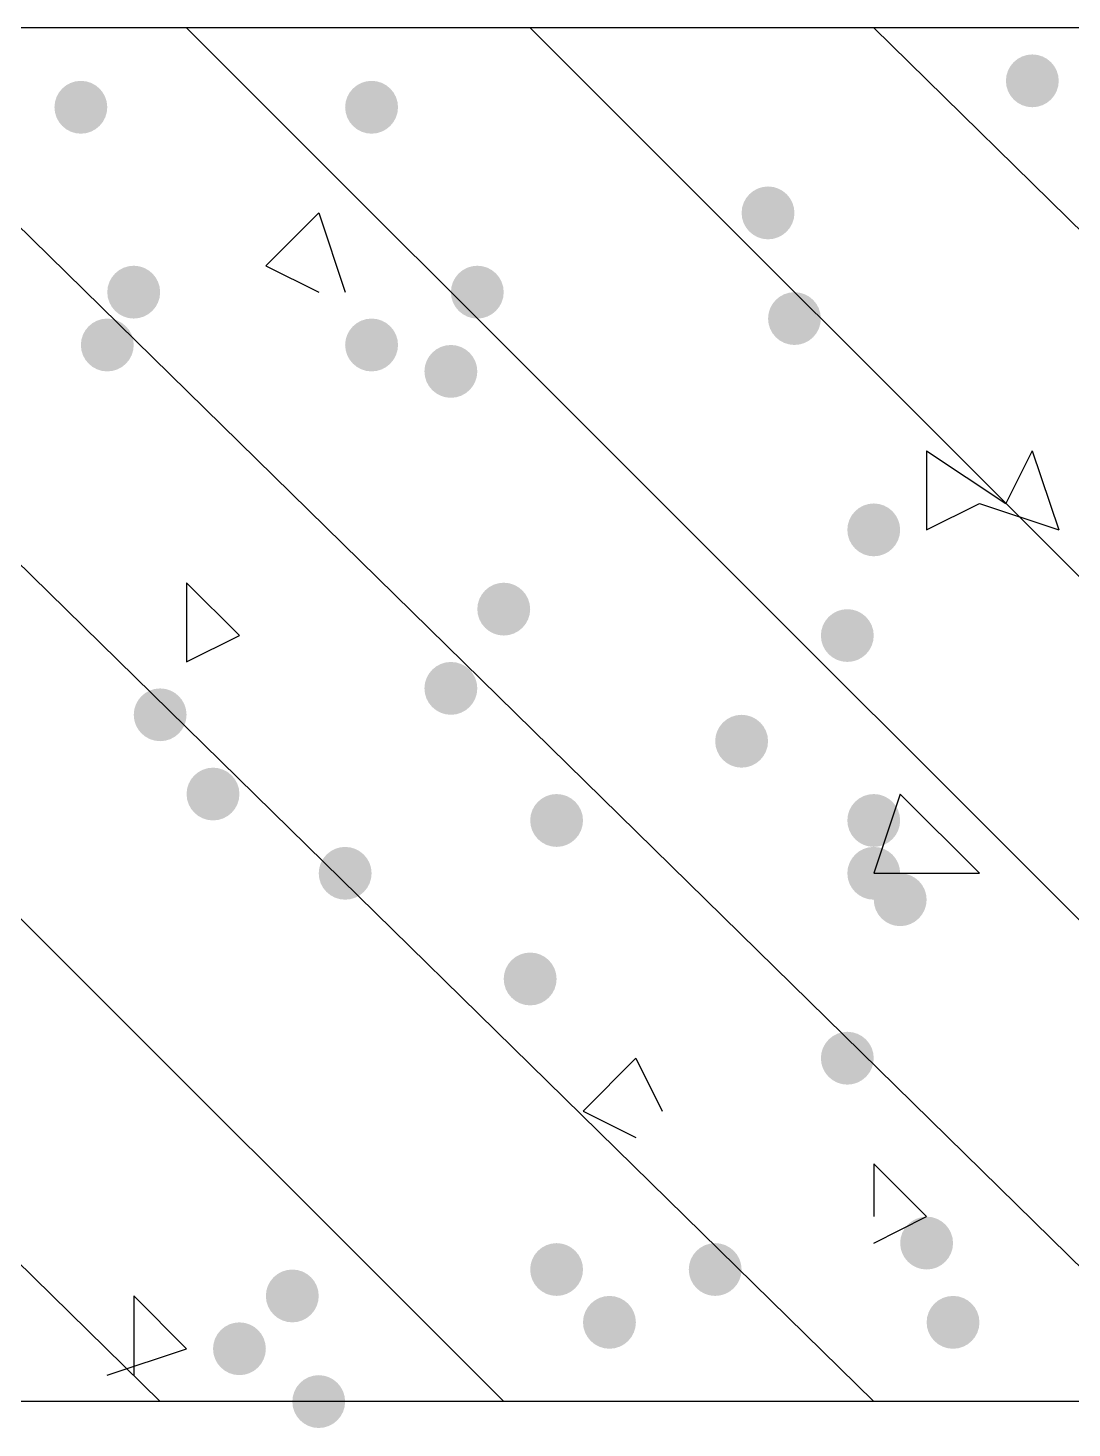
# Model space of a CAD drawing. Header units: inches. Extents: x 11 to 286, y 6 to 196.
# Drawn here: x 100.64 to 102.313, y 91.708 to 93.952 of the extents above; entities that cross this region are included whole.
import ezdxf

# ---------------------------------------------------------------- set-up
doc = ezdxf.new("R2010")
doc.units = ezdxf.units.IN
doc.header["$MEASUREMENT"] = 0
doc.layers.add('PDF_几何图形', color=7, linetype='Continuous')
doc.layers.add('PDF_实体填充', color=7, linetype='Continuous', true_color=0xffffff)

msp = doc.modelspace()

# ---------------------------------------------------------------- hatches: boundary and pattern name
at = {"layer": 'PDF_实体填充', "transparency": 33554559}
h = msp.add_hatch(color=7, dxfattribs=at)
edge = h.paths.add_edge_path(flags=0)
edge.add_spline(control_points=[(102.2914, 93.8671), (102.2914, 93.8438), (102.2724, 93.8248), (102.2491, 93.8248)], knot_values=[0, 0, 0, 0, 1, 1, 1, 1], degree=3, periodic=0)
edge.add_spline(control_points=[(102.2491, 93.8248), (102.2258, 93.8248), (102.2068, 93.8438), (102.2068, 93.8671)], knot_values=[0, 0, 0, 0, 1, 1, 1, 1], degree=3, periodic=0)
edge.add_line((102.2068, 93.8671), (102.2068, 93.8671))
edge.add_spline(control_points=[(102.2068, 93.8671), (102.2068, 93.8904), (102.2258, 93.9094), (102.2491, 93.9094)], knot_values=[0, 0, 0, 0, 1, 1, 1, 1], degree=3, periodic=0)
edge.add_spline(control_points=[(102.2491, 93.9094), (102.2724, 93.9094), (102.2914, 93.8904), (102.2914, 93.8671)], knot_values=[0, 0, 0, 0, 1, 1, 1, 1], degree=3, periodic=0)
edge.add_line((102.2914, 93.8671), (102.2914, 93.8671))
edge.add_line((102.2914, 93.8671), (102.2914, 93.8671))
h = msp.add_hatch(color=7, dxfattribs=at)
edge = h.paths.add_edge_path(flags=0)
edge.add_spline(control_points=[(100.7674, 93.8248), (100.7674, 93.8015), (100.7484, 93.7824), (100.7251, 93.7824)], knot_values=[0, 0, 0, 0, 1, 1, 1, 1], degree=3, periodic=0)
edge.add_spline(control_points=[(100.7251, 93.7824), (100.7018, 93.7824), (100.6828, 93.8015), (100.6828, 93.8248)], knot_values=[0, 0, 0, 0, 1, 1, 1, 1], degree=3, periodic=0)
edge.add_line((100.6828, 93.8248), (100.6828, 93.8248))
edge.add_spline(control_points=[(100.6828, 93.8248), (100.6828, 93.8481), (100.7018, 93.8671), (100.7251, 93.8671)], knot_values=[0, 0, 0, 0, 1, 1, 1, 1], degree=3, periodic=0)
edge.add_spline(control_points=[(100.7251, 93.8671), (100.7484, 93.8671), (100.7674, 93.8481), (100.7674, 93.8248)], knot_values=[0, 0, 0, 0, 1, 1, 1, 1], degree=3, periodic=0)
edge.add_line((100.7674, 93.8248), (100.7674, 93.8248))
edge.add_line((100.7674, 93.8248), (100.7674, 93.8248))
h = msp.add_hatch(color=7, dxfattribs=at)
edge = h.paths.add_edge_path(flags=0)
edge.add_spline(control_points=[(101.2331, 93.8248), (101.2331, 93.8015), (101.2141, 93.7824), (101.1908, 93.7824)], knot_values=[0, 0, 0, 0, 1, 1, 1, 1], degree=3, periodic=0)
edge.add_spline(control_points=[(101.1908, 93.7824), (101.1675, 93.7824), (101.1484, 93.8015), (101.1484, 93.8248)], knot_values=[0, 0, 0, 0, 1, 1, 1, 1], degree=3, periodic=0)
edge.add_line((101.1484, 93.8248), (101.1484, 93.8248))
edge.add_spline(control_points=[(101.1484, 93.8248), (101.1484, 93.8481), (101.1675, 93.8671), (101.1908, 93.8671)], knot_values=[0, 0, 0, 0, 1, 1, 1, 1], degree=3, periodic=0)
edge.add_spline(control_points=[(101.1908, 93.8671), (101.2141, 93.8671), (101.2331, 93.8481), (101.2331, 93.8248)], knot_values=[0, 0, 0, 0, 1, 1, 1, 1], degree=3, periodic=0)
edge.add_line((101.2331, 93.8248), (101.2331, 93.8248))
edge.add_line((101.2331, 93.8248), (101.2331, 93.8248))
h = msp.add_hatch(color=7, dxfattribs=at)
edge = h.paths.add_edge_path(flags=0)
edge.add_spline(control_points=[(101.8681, 93.6554), (101.8681, 93.6322), (101.8491, 93.6131), (101.8258, 93.6131)], knot_values=[0, 0, 0, 0, 1, 1, 1, 1], degree=3, periodic=0)
edge.add_spline(control_points=[(101.8258, 93.6131), (101.8025, 93.6131), (101.7834, 93.6322), (101.7834, 93.6554)], knot_values=[0, 0, 0, 0, 1, 1, 1, 1], degree=3, periodic=0)
edge.add_line((101.7834, 93.6554), (101.7834, 93.6554))
edge.add_spline(control_points=[(101.7834, 93.6554), (101.7834, 93.6787), (101.8025, 93.6978), (101.8258, 93.6978)], knot_values=[0, 0, 0, 0, 1, 1, 1, 1], degree=3, periodic=0)
edge.add_spline(control_points=[(101.8258, 93.6978), (101.8491, 93.6978), (101.8681, 93.6787), (101.8681, 93.6554)], knot_values=[0, 0, 0, 0, 1, 1, 1, 1], degree=3, periodic=0)
edge.add_line((101.8681, 93.6554), (101.8681, 93.6554))
edge.add_line((101.8681, 93.6554), (101.8681, 93.6554))
h = msp.add_hatch(color=7, dxfattribs=at)
edge = h.paths.add_edge_path(flags=0)
edge.add_spline(control_points=[(100.8521, 93.5284), (100.8521, 93.5052), (100.8331, 93.4861), (100.8098, 93.4861)], knot_values=[0, 0, 0, 0, 1, 1, 1, 1], degree=3, periodic=0)
edge.add_spline(control_points=[(100.8098, 93.4861), (100.7865, 93.4861), (100.7674, 93.5052), (100.7674, 93.5284)], knot_values=[0, 0, 0, 0, 1, 1, 1, 1], degree=3, periodic=0)
edge.add_line((100.7674, 93.5284), (100.7674, 93.5284))
edge.add_spline(control_points=[(100.7674, 93.5284), (100.7674, 93.5517), (100.7865, 93.5708), (100.8098, 93.5708)], knot_values=[0, 0, 0, 0, 1, 1, 1, 1], degree=3, periodic=0)
edge.add_spline(control_points=[(100.8098, 93.5708), (100.8331, 93.5708), (100.8521, 93.5517), (100.8521, 93.5284)], knot_values=[0, 0, 0, 0, 1, 1, 1, 1], degree=3, periodic=0)
edge.add_line((100.8521, 93.5284), (100.8521, 93.5284))
edge.add_line((100.8521, 93.5284), (100.8521, 93.5284))
h = msp.add_hatch(color=7, dxfattribs=at)
edge = h.paths.add_edge_path(flags=0)
edge.add_spline(control_points=[(101.4024, 93.5284), (101.4024, 93.5052), (101.3834, 93.4861), (101.3601, 93.4861)], knot_values=[0, 0, 0, 0, 1, 1, 1, 1], degree=3, periodic=0)
edge.add_spline(control_points=[(101.3601, 93.4861), (101.3368, 93.4861), (101.3178, 93.5052), (101.3178, 93.5284)], knot_values=[0, 0, 0, 0, 1, 1, 1, 1], degree=3, periodic=0)
edge.add_line((101.3178, 93.5284), (101.3178, 93.5284))
edge.add_spline(control_points=[(101.3178, 93.5284), (101.3178, 93.5517), (101.3368, 93.5708), (101.3601, 93.5708)], knot_values=[0, 0, 0, 0, 1, 1, 1, 1], degree=3, periodic=0)
edge.add_spline(control_points=[(101.3601, 93.5708), (101.3834, 93.5708), (101.4024, 93.5517), (101.4024, 93.5284)], knot_values=[0, 0, 0, 0, 1, 1, 1, 1], degree=3, periodic=0)
edge.add_line((101.4024, 93.5284), (101.4024, 93.5284))
edge.add_line((101.4024, 93.5284), (101.4024, 93.5284))
h = msp.add_hatch(color=7, dxfattribs=at)
edge = h.paths.add_edge_path(flags=0)
edge.add_spline(control_points=[(101.9104, 93.4861), (101.9104, 93.4628), (101.8914, 93.4438), (101.8681, 93.4438)], knot_values=[0, 0, 0, 0, 1, 1, 1, 1], degree=3, periodic=0)
edge.add_spline(control_points=[(101.8681, 93.4438), (101.8448, 93.4438), (101.8258, 93.4628), (101.8258, 93.4861)], knot_values=[0, 0, 0, 0, 1, 1, 1, 1], degree=3, periodic=0)
edge.add_line((101.8258, 93.4861), (101.8258, 93.4861))
edge.add_spline(control_points=[(101.8258, 93.4861), (101.8258, 93.5094), (101.8448, 93.5284), (101.8681, 93.5284)], knot_values=[0, 0, 0, 0, 1, 1, 1, 1], degree=3, periodic=0)
edge.add_spline(control_points=[(101.8681, 93.5284), (101.8914, 93.5284), (101.9104, 93.5094), (101.9104, 93.4861)], knot_values=[0, 0, 0, 0, 1, 1, 1, 1], degree=3, periodic=0)
edge.add_line((101.9104, 93.4861), (101.9104, 93.4861))
edge.add_line((101.9104, 93.4861), (101.9104, 93.4861))
h = msp.add_hatch(color=7, dxfattribs=at)
edge = h.paths.add_edge_path(flags=0)
edge.add_spline(control_points=[(101.9104, 93.4861), (101.9104, 93.4628), (101.8914, 93.4438), (101.8681, 93.4438)], knot_values=[0, 0, 0, 0, 1, 1, 1, 1], degree=3, periodic=0)
edge.add_spline(control_points=[(101.8681, 93.4438), (101.8448, 93.4438), (101.8258, 93.4628), (101.8258, 93.4861)], knot_values=[0, 0, 0, 0, 1, 1, 1, 1], degree=3, periodic=0)
edge.add_line((101.8258, 93.4861), (101.8258, 93.4861))
edge.add_spline(control_points=[(101.8258, 93.4861), (101.8258, 93.5094), (101.8448, 93.5284), (101.8681, 93.5284)], knot_values=[0, 0, 0, 0, 1, 1, 1, 1], degree=3, periodic=0)
edge.add_spline(control_points=[(101.8681, 93.5284), (101.8914, 93.5284), (101.9104, 93.5094), (101.9104, 93.4861)], knot_values=[0, 0, 0, 0, 1, 1, 1, 1], degree=3, periodic=0)
edge.add_line((101.9104, 93.4861), (101.9104, 93.4861))
edge.add_line((101.9104, 93.4861), (101.9104, 93.4861))
h = msp.add_hatch(color=7, dxfattribs=at)
edge = h.paths.add_edge_path(flags=0)
edge.add_spline(control_points=[(100.8098, 93.4438), (100.8098, 93.4205), (100.7907, 93.4014), (100.7674, 93.4014)], knot_values=[0, 0, 0, 0, 1, 1, 1, 1], degree=3, periodic=0)
edge.add_spline(control_points=[(100.7674, 93.4014), (100.7442, 93.4014), (100.7251, 93.4205), (100.7251, 93.4438)], knot_values=[0, 0, 0, 0, 1, 1, 1, 1], degree=3, periodic=0)
edge.add_line((100.7251, 93.4438), (100.7251, 93.4438))
edge.add_spline(control_points=[(100.7251, 93.4438), (100.7251, 93.4671), (100.7442, 93.4861), (100.7674, 93.4861)], knot_values=[0, 0, 0, 0, 1, 1, 1, 1], degree=3, periodic=0)
edge.add_spline(control_points=[(100.7674, 93.4861), (100.7907, 93.4861), (100.8098, 93.4671), (100.8098, 93.4438)], knot_values=[0, 0, 0, 0, 1, 1, 1, 1], degree=3, periodic=0)
edge.add_line((100.8098, 93.4438), (100.8098, 93.4438))
edge.add_line((100.8098, 93.4438), (100.8098, 93.4438))
h = msp.add_hatch(color=7, dxfattribs=at)
edge = h.paths.add_edge_path(flags=0)
edge.add_spline(control_points=[(101.2331, 93.4438), (101.2331, 93.4205), (101.2141, 93.4014), (101.1908, 93.4014)], knot_values=[0, 0, 0, 0, 1, 1, 1, 1], degree=3, periodic=0)
edge.add_spline(control_points=[(101.1908, 93.4014), (101.1675, 93.4014), (101.1484, 93.4205), (101.1484, 93.4438)], knot_values=[0, 0, 0, 0, 1, 1, 1, 1], degree=3, periodic=0)
edge.add_line((101.1484, 93.4438), (101.1484, 93.4438))
edge.add_spline(control_points=[(101.1484, 93.4438), (101.1484, 93.4671), (101.1675, 93.4861), (101.1908, 93.4861)], knot_values=[0, 0, 0, 0, 1, 1, 1, 1], degree=3, periodic=0)
edge.add_spline(control_points=[(101.1908, 93.4861), (101.2141, 93.4861), (101.2331, 93.4671), (101.2331, 93.4438)], knot_values=[0, 0, 0, 0, 1, 1, 1, 1], degree=3, periodic=0)
edge.add_line((101.2331, 93.4438), (101.2331, 93.4438))
edge.add_line((101.2331, 93.4438), (101.2331, 93.4438))
h = msp.add_hatch(color=7, dxfattribs=at)
edge = h.paths.add_edge_path(flags=0)
edge.add_spline(control_points=[(101.3601, 93.4014), (101.3601, 93.3782), (101.3411, 93.3591), (101.3178, 93.3591)], knot_values=[0, 0, 0, 0, 1, 1, 1, 1], degree=3, periodic=0)
edge.add_spline(control_points=[(101.3178, 93.3591), (101.2945, 93.3591), (101.2754, 93.3782), (101.2754, 93.4014)], knot_values=[0, 0, 0, 0, 1, 1, 1, 1], degree=3, periodic=0)
edge.add_line((101.2754, 93.4014), (101.2754, 93.4014))
edge.add_spline(control_points=[(101.2754, 93.4014), (101.2754, 93.4247), (101.2945, 93.4438), (101.3178, 93.4438)], knot_values=[0, 0, 0, 0, 1, 1, 1, 1], degree=3, periodic=0)
edge.add_spline(control_points=[(101.3178, 93.4438), (101.3411, 93.4438), (101.3601, 93.4247), (101.3601, 93.4014)], knot_values=[0, 0, 0, 0, 1, 1, 1, 1], degree=3, periodic=0)
edge.add_line((101.3601, 93.4014), (101.3601, 93.4014))
edge.add_line((101.3601, 93.4014), (101.3601, 93.4014))
h = msp.add_hatch(color=7, dxfattribs=at)
edge = h.paths.add_edge_path(flags=0)
edge.add_spline(control_points=[(102.0374, 93.1474), (102.0374, 93.1242), (102.0184, 93.1051), (101.9951, 93.1051)], knot_values=[0, 0, 0, 0, 1, 1, 1, 1], degree=3, periodic=0)
edge.add_spline(control_points=[(101.9951, 93.1051), (101.9718, 93.1051), (101.9528, 93.1242), (101.9528, 93.1474)], knot_values=[0, 0, 0, 0, 1, 1, 1, 1], degree=3, periodic=0)
edge.add_line((101.9528, 93.1474), (101.9528, 93.1474))
edge.add_spline(control_points=[(101.9528, 93.1474), (101.9528, 93.1707), (101.9718, 93.1898), (101.9951, 93.1898)], knot_values=[0, 0, 0, 0, 1, 1, 1, 1], degree=3, periodic=0)
edge.add_spline(control_points=[(101.9951, 93.1898), (102.0184, 93.1898), (102.0374, 93.1707), (102.0374, 93.1474)], knot_values=[0, 0, 0, 0, 1, 1, 1, 1], degree=3, periodic=0)
edge.add_line((102.0374, 93.1474), (102.0374, 93.1474))
edge.add_line((102.0374, 93.1474), (102.0374, 93.1474))
h = msp.add_hatch(color=7, dxfattribs=at)
edge = h.paths.add_edge_path(flags=0)
edge.add_spline(control_points=[(101.4448, 93.0204), (101.4448, 92.9972), (101.4257, 92.9781), (101.4024, 92.9781)], knot_values=[0, 0, 0, 0, 1, 1, 1, 1], degree=3, periodic=0)
edge.add_spline(control_points=[(101.4024, 92.9781), (101.3792, 92.9781), (101.3601, 92.9972), (101.3601, 93.0204)], knot_values=[0, 0, 0, 0, 1, 1, 1, 1], degree=3, periodic=0)
edge.add_line((101.3601, 93.0204), (101.3601, 93.0204))
edge.add_spline(control_points=[(101.3601, 93.0204), (101.3601, 93.0437), (101.3792, 93.0628), (101.4024, 93.0628)], knot_values=[0, 0, 0, 0, 1, 1, 1, 1], degree=3, periodic=0)
edge.add_spline(control_points=[(101.4024, 93.0628), (101.4257, 93.0628), (101.4448, 93.0437), (101.4448, 93.0204)], knot_values=[0, 0, 0, 0, 1, 1, 1, 1], degree=3, periodic=0)
edge.add_line((101.4448, 93.0204), (101.4448, 93.0204))
edge.add_line((101.4448, 93.0204), (101.4448, 93.0204))
h = msp.add_hatch(color=7, dxfattribs=at)
edge = h.paths.add_edge_path(flags=0)
edge.add_spline(control_points=[(101.9951, 92.9781), (101.9951, 92.9548), (101.9761, 92.9358), (101.9528, 92.9358)], knot_values=[0, 0, 0, 0, 1, 1, 1, 1], degree=3, periodic=0)
edge.add_spline(control_points=[(101.9528, 92.9358), (101.9295, 92.9358), (101.9104, 92.9548), (101.9104, 92.9781)], knot_values=[0, 0, 0, 0, 1, 1, 1, 1], degree=3, periodic=0)
edge.add_line((101.9104, 92.9781), (101.9104, 92.9781))
edge.add_spline(control_points=[(101.9104, 92.9781), (101.9104, 93.0014), (101.9295, 93.0204), (101.9528, 93.0204)], knot_values=[0, 0, 0, 0, 1, 1, 1, 1], degree=3, periodic=0)
edge.add_spline(control_points=[(101.9528, 93.0204), (101.9761, 93.0204), (101.9951, 93.0014), (101.9951, 92.9781)], knot_values=[0, 0, 0, 0, 1, 1, 1, 1], degree=3, periodic=0)
edge.add_line((101.9951, 92.9781), (101.9951, 92.9781))
edge.add_line((101.9951, 92.9781), (101.9951, 92.9781))
h = msp.add_hatch(color=7, dxfattribs=at)
edge = h.paths.add_edge_path(flags=0)
edge.add_spline(control_points=[(101.3601, 92.8934), (101.3601, 92.8702), (101.3411, 92.8511), (101.3178, 92.8511)], knot_values=[0, 0, 0, 0, 1, 1, 1, 1], degree=3, periodic=0)
edge.add_spline(control_points=[(101.3178, 92.8511), (101.2945, 92.8511), (101.2754, 92.8702), (101.2754, 92.8934)], knot_values=[0, 0, 0, 0, 1, 1, 1, 1], degree=3, periodic=0)
edge.add_line((101.2754, 92.8934), (101.2754, 92.8934))
edge.add_spline(control_points=[(101.2754, 92.8934), (101.2754, 92.9167), (101.2945, 92.9358), (101.3178, 92.9358)], knot_values=[0, 0, 0, 0, 1, 1, 1, 1], degree=3, periodic=0)
edge.add_spline(control_points=[(101.3178, 92.9358), (101.3411, 92.9358), (101.3601, 92.9167), (101.3601, 92.8934)], knot_values=[0, 0, 0, 0, 1, 1, 1, 1], degree=3, periodic=0)
edge.add_line((101.3601, 92.8934), (101.3601, 92.8934))
edge.add_line((101.3601, 92.8934), (101.3601, 92.8934))
h = msp.add_hatch(color=7, dxfattribs=at)
edge = h.paths.add_edge_path(flags=0)
edge.add_spline(control_points=[(100.8944, 92.8511), (100.8944, 92.8278), (100.8754, 92.8088), (100.8521, 92.8088)], knot_values=[0, 0, 0, 0, 1, 1, 1, 1], degree=3, periodic=0)
edge.add_spline(control_points=[(100.8521, 92.8088), (100.8288, 92.8088), (100.8098, 92.8278), (100.8098, 92.8511)], knot_values=[0, 0, 0, 0, 1, 1, 1, 1], degree=3, periodic=0)
edge.add_line((100.8098, 92.8511), (100.8098, 92.8511))
edge.add_spline(control_points=[(100.8098, 92.8511), (100.8098, 92.8744), (100.8288, 92.8934), (100.8521, 92.8934)], knot_values=[0, 0, 0, 0, 1, 1, 1, 1], degree=3, periodic=0)
edge.add_spline(control_points=[(100.8521, 92.8934), (100.8754, 92.8934), (100.8944, 92.8744), (100.8944, 92.8511)], knot_values=[0, 0, 0, 0, 1, 1, 1, 1], degree=3, periodic=0)
edge.add_line((100.8944, 92.8511), (100.8944, 92.8511))
edge.add_line((100.8944, 92.8511), (100.8944, 92.8511))
h = msp.add_hatch(color=7, dxfattribs=at)
edge = h.paths.add_edge_path(flags=0)
edge.add_spline(control_points=[(101.8258, 92.8088), (101.8258, 92.7855), (101.8067, 92.7664), (101.7834, 92.7664)], knot_values=[0, 0, 0, 0, 1, 1, 1, 1], degree=3, periodic=0)
edge.add_spline(control_points=[(101.7834, 92.7664), (101.7602, 92.7664), (101.7411, 92.7855), (101.7411, 92.8088)], knot_values=[0, 0, 0, 0, 1, 1, 1, 1], degree=3, periodic=0)
edge.add_line((101.7411, 92.8088), (101.7411, 92.8088))
edge.add_spline(control_points=[(101.7411, 92.8088), (101.7411, 92.8321), (101.7602, 92.8511), (101.7834, 92.8511)], knot_values=[0, 0, 0, 0, 1, 1, 1, 1], degree=3, periodic=0)
edge.add_spline(control_points=[(101.7834, 92.8511), (101.8067, 92.8511), (101.8258, 92.8321), (101.8258, 92.8088)], knot_values=[0, 0, 0, 0, 1, 1, 1, 1], degree=3, periodic=0)
edge.add_line((101.8258, 92.8088), (101.8258, 92.8088))
edge.add_line((101.8258, 92.8088), (101.8258, 92.8088))
h = msp.add_hatch(color=7, dxfattribs=at)
edge = h.paths.add_edge_path(flags=0)
edge.add_spline(control_points=[(100.9791, 92.7241), (100.9791, 92.7008), (100.9601, 92.6818), (100.9368, 92.6818)], knot_values=[0, 0, 0, 0, 1, 1, 1, 1], degree=3, periodic=0)
edge.add_spline(control_points=[(100.9368, 92.6818), (100.9135, 92.6818), (100.8944, 92.7008), (100.8944, 92.7241)], knot_values=[0, 0, 0, 0, 1, 1, 1, 1], degree=3, periodic=0)
edge.add_line((100.8944, 92.7241), (100.8944, 92.7241))
edge.add_spline(control_points=[(100.8944, 92.7241), (100.8944, 92.7474), (100.9135, 92.7664), (100.9368, 92.7664)], knot_values=[0, 0, 0, 0, 1, 1, 1, 1], degree=3, periodic=0)
edge.add_spline(control_points=[(100.9368, 92.7664), (100.9601, 92.7664), (100.9791, 92.7474), (100.9791, 92.7241)], knot_values=[0, 0, 0, 0, 1, 1, 1, 1], degree=3, periodic=0)
edge.add_line((100.9791, 92.7241), (100.9791, 92.7241))
edge.add_line((100.9791, 92.7241), (100.9791, 92.7241))
h = msp.add_hatch(color=7, dxfattribs=at)
edge = h.paths.add_edge_path(flags=0)
edge.add_spline(control_points=[(101.5294, 92.6818), (101.5294, 92.6585), (101.5104, 92.6394), (101.4871, 92.6394)], knot_values=[0, 0, 0, 0, 1, 1, 1, 1], degree=3, periodic=0)
edge.add_spline(control_points=[(101.4871, 92.6394), (101.4638, 92.6394), (101.4448, 92.6585), (101.4448, 92.6818)], knot_values=[0, 0, 0, 0, 1, 1, 1, 1], degree=3, periodic=0)
edge.add_line((101.4448, 92.6818), (101.4448, 92.6818))
edge.add_spline(control_points=[(101.4448, 92.6818), (101.4448, 92.7051), (101.4638, 92.7241), (101.4871, 92.7241)], knot_values=[0, 0, 0, 0, 1, 1, 1, 1], degree=3, periodic=0)
edge.add_spline(control_points=[(101.4871, 92.7241), (101.5104, 92.7241), (101.5294, 92.7051), (101.5294, 92.6818)], knot_values=[0, 0, 0, 0, 1, 1, 1, 1], degree=3, periodic=0)
edge.add_line((101.5294, 92.6818), (101.5294, 92.6818))
edge.add_line((101.5294, 92.6818), (101.5294, 92.6818))
h = msp.add_hatch(color=7, dxfattribs=at)
edge = h.paths.add_edge_path(flags=0)
edge.add_spline(control_points=[(102.0374, 92.6818), (102.0374, 92.6585), (102.0184, 92.6394), (101.9951, 92.6394)], knot_values=[0, 0, 0, 0, 1, 1, 1, 1], degree=3, periodic=0)
edge.add_spline(control_points=[(101.9951, 92.6394), (101.9718, 92.6394), (101.9528, 92.6585), (101.9528, 92.6818)], knot_values=[0, 0, 0, 0, 1, 1, 1, 1], degree=3, periodic=0)
edge.add_line((101.9528, 92.6818), (101.9528, 92.6818))
edge.add_spline(control_points=[(101.9528, 92.6818), (101.9528, 92.7051), (101.9718, 92.7241), (101.9951, 92.7241)], knot_values=[0, 0, 0, 0, 1, 1, 1, 1], degree=3, periodic=0)
edge.add_spline(control_points=[(101.9951, 92.7241), (102.0184, 92.7241), (102.0374, 92.7051), (102.0374, 92.6818)], knot_values=[0, 0, 0, 0, 1, 1, 1, 1], degree=3, periodic=0)
edge.add_line((102.0374, 92.6818), (102.0374, 92.6818))
edge.add_line((102.0374, 92.6818), (102.0374, 92.6818))
h = msp.add_hatch(color=7, dxfattribs=at)
edge = h.paths.add_edge_path(flags=0)
edge.add_spline(control_points=[(101.1908, 92.5971), (101.1908, 92.5738), (101.1717, 92.5548), (101.1484, 92.5548)], knot_values=[0, 0, 0, 0, 1, 1, 1, 1], degree=3, periodic=0)
edge.add_spline(control_points=[(101.1484, 92.5548), (101.1252, 92.5548), (101.1061, 92.5738), (101.1061, 92.5971)], knot_values=[0, 0, 0, 0, 1, 1, 1, 1], degree=3, periodic=0)
edge.add_line((101.1061, 92.5971), (101.1061, 92.5971))
edge.add_spline(control_points=[(101.1061, 92.5971), (101.1061, 92.6204), (101.1252, 92.6394), (101.1484, 92.6394)], knot_values=[0, 0, 0, 0, 1, 1, 1, 1], degree=3, periodic=0)
edge.add_spline(control_points=[(101.1484, 92.6394), (101.1717, 92.6394), (101.1908, 92.6204), (101.1908, 92.5971)], knot_values=[0, 0, 0, 0, 1, 1, 1, 1], degree=3, periodic=0)
edge.add_line((101.1908, 92.5971), (101.1908, 92.5971))
edge.add_line((101.1908, 92.5971), (101.1908, 92.5971))
h = msp.add_hatch(color=7, dxfattribs=at)
edge = h.paths.add_edge_path(flags=0)
edge.add_spline(control_points=[(102.0374, 92.5971), (102.0374, 92.5738), (102.0184, 92.5548), (101.9951, 92.5548)], knot_values=[0, 0, 0, 0, 1, 1, 1, 1], degree=3, periodic=0)
edge.add_spline(control_points=[(101.9951, 92.5548), (101.9718, 92.5548), (101.9528, 92.5738), (101.9528, 92.5971)], knot_values=[0, 0, 0, 0, 1, 1, 1, 1], degree=3, periodic=0)
edge.add_line((101.9528, 92.5971), (101.9528, 92.5971))
edge.add_spline(control_points=[(101.9528, 92.5971), (101.9528, 92.6204), (101.9718, 92.6394), (101.9951, 92.6394)], knot_values=[0, 0, 0, 0, 1, 1, 1, 1], degree=3, periodic=0)
edge.add_spline(control_points=[(101.9951, 92.6394), (102.0184, 92.6394), (102.0374, 92.6204), (102.0374, 92.5971)], knot_values=[0, 0, 0, 0, 1, 1, 1, 1], degree=3, periodic=0)
edge.add_line((102.0374, 92.5971), (102.0374, 92.5971))
edge.add_line((102.0374, 92.5971), (102.0374, 92.5971))
h = msp.add_hatch(color=7, dxfattribs=at)
edge = h.paths.add_edge_path(flags=0)
edge.add_spline(control_points=[(102.0798, 92.5548), (102.0798, 92.5315), (102.0607, 92.5124), (102.0374, 92.5124)], knot_values=[0, 0, 0, 0, 1, 1, 1, 1], degree=3, periodic=0)
edge.add_spline(control_points=[(102.0374, 92.5124), (102.0142, 92.5124), (101.9951, 92.5315), (101.9951, 92.5548)], knot_values=[0, 0, 0, 0, 1, 1, 1, 1], degree=3, periodic=0)
edge.add_line((101.9951, 92.5548), (101.9951, 92.5548))
edge.add_spline(control_points=[(101.9951, 92.5548), (101.9951, 92.5781), (102.0142, 92.5971), (102.0374, 92.5971)], knot_values=[0, 0, 0, 0, 1, 1, 1, 1], degree=3, periodic=0)
edge.add_spline(control_points=[(102.0374, 92.5971), (102.0607, 92.5971), (102.0798, 92.5781), (102.0798, 92.5548)], knot_values=[0, 0, 0, 0, 1, 1, 1, 1], degree=3, periodic=0)
edge.add_line((102.0798, 92.5548), (102.0798, 92.5548))
edge.add_line((102.0798, 92.5548), (102.0798, 92.5548))
h = msp.add_hatch(color=7, dxfattribs=at)
edge = h.paths.add_edge_path(flags=0)
edge.add_spline(control_points=[(101.4871, 92.4278), (101.4871, 92.4045), (101.4681, 92.3854), (101.4448, 92.3854)], knot_values=[0, 0, 0, 0, 1, 1, 1, 1], degree=3, periodic=0)
edge.add_spline(control_points=[(101.4448, 92.3854), (101.4215, 92.3854), (101.4024, 92.4045), (101.4024, 92.4278)], knot_values=[0, 0, 0, 0, 1, 1, 1, 1], degree=3, periodic=0)
edge.add_line((101.4024, 92.4278), (101.4024, 92.4278))
edge.add_spline(control_points=[(101.4024, 92.4278), (101.4024, 92.4511), (101.4215, 92.4701), (101.4448, 92.4701)], knot_values=[0, 0, 0, 0, 1, 1, 1, 1], degree=3, periodic=0)
edge.add_spline(control_points=[(101.4448, 92.4701), (101.4681, 92.4701), (101.4871, 92.4511), (101.4871, 92.4278)], knot_values=[0, 0, 0, 0, 1, 1, 1, 1], degree=3, periodic=0)
edge.add_line((101.4871, 92.4278), (101.4871, 92.4278))
edge.add_line((101.4871, 92.4278), (101.4871, 92.4278))
h = msp.add_hatch(color=7, dxfattribs=at)
edge = h.paths.add_edge_path(flags=0)
edge.add_spline(control_points=[(101.9951, 92.3008), (101.9951, 92.2775), (101.9761, 92.2584), (101.9528, 92.2584)], knot_values=[0, 0, 0, 0, 1, 1, 1, 1], degree=3, periodic=0)
edge.add_spline(control_points=[(101.9528, 92.2584), (101.9295, 92.2584), (101.9104, 92.2775), (101.9104, 92.3008)], knot_values=[0, 0, 0, 0, 1, 1, 1, 1], degree=3, periodic=0)
edge.add_line((101.9104, 92.3008), (101.9104, 92.3008))
edge.add_spline(control_points=[(101.9104, 92.3008), (101.9104, 92.3241), (101.9295, 92.3431), (101.9528, 92.3431)], knot_values=[0, 0, 0, 0, 1, 1, 1, 1], degree=3, periodic=0)
edge.add_spline(control_points=[(101.9528, 92.3431), (101.9761, 92.3431), (101.9951, 92.3241), (101.9951, 92.3008)], knot_values=[0, 0, 0, 0, 1, 1, 1, 1], degree=3, periodic=0)
edge.add_line((101.9951, 92.3008), (101.9951, 92.3008))
edge.add_line((101.9951, 92.3008), (101.9951, 92.3008))
h = msp.add_hatch(color=7, dxfattribs=at)
edge = h.paths.add_edge_path(flags=0)
edge.add_spline(control_points=[(102.1221, 92.0044), (102.1221, 91.9812), (102.1031, 91.9621), (102.0798, 91.9621)], knot_values=[0, 0, 0, 0, 1, 1, 1, 1], degree=3, periodic=0)
edge.add_spline(control_points=[(102.0798, 91.9621), (102.0565, 91.9621), (102.0374, 91.9812), (102.0374, 92.0044)], knot_values=[0, 0, 0, 0, 1, 1, 1, 1], degree=3, periodic=0)
edge.add_line((102.0374, 92.0044), (102.0374, 92.0044))
edge.add_spline(control_points=[(102.0374, 92.0044), (102.0374, 92.0277), (102.0565, 92.0468), (102.0798, 92.0468)], knot_values=[0, 0, 0, 0, 1, 1, 1, 1], degree=3, periodic=0)
edge.add_spline(control_points=[(102.0798, 92.0468), (102.1031, 92.0468), (102.1221, 92.0277), (102.1221, 92.0044)], knot_values=[0, 0, 0, 0, 1, 1, 1, 1], degree=3, periodic=0)
edge.add_line((102.1221, 92.0044), (102.1221, 92.0044))
edge.add_line((102.1221, 92.0044), (102.1221, 92.0044))
h = msp.add_hatch(color=7, dxfattribs=at)
edge = h.paths.add_edge_path(flags=0)
edge.add_spline(control_points=[(101.5294, 91.9621), (101.5294, 91.9388), (101.5104, 91.9198), (101.4871, 91.9198)], knot_values=[0, 0, 0, 0, 1, 1, 1, 1], degree=3, periodic=0)
edge.add_spline(control_points=[(101.4871, 91.9198), (101.4638, 91.9198), (101.4448, 91.9388), (101.4448, 91.9621)], knot_values=[0, 0, 0, 0, 1, 1, 1, 1], degree=3, periodic=0)
edge.add_line((101.4448, 91.9621), (101.4448, 91.9621))
edge.add_spline(control_points=[(101.4448, 91.9621), (101.4448, 91.9854), (101.4638, 92.0044), (101.4871, 92.0044)], knot_values=[0, 0, 0, 0, 1, 1, 1, 1], degree=3, periodic=0)
edge.add_spline(control_points=[(101.4871, 92.0044), (101.5104, 92.0044), (101.5294, 91.9854), (101.5294, 91.9621)], knot_values=[0, 0, 0, 0, 1, 1, 1, 1], degree=3, periodic=0)
edge.add_line((101.5294, 91.9621), (101.5294, 91.9621))
edge.add_line((101.5294, 91.9621), (101.5294, 91.9621))
h = msp.add_hatch(color=7, dxfattribs=at)
edge = h.paths.add_edge_path(flags=0)
edge.add_spline(control_points=[(101.7834, 91.9621), (101.7834, 91.9388), (101.7644, 91.9198), (101.7411, 91.9198)], knot_values=[0, 0, 0, 0, 1, 1, 1, 1], degree=3, periodic=0)
edge.add_spline(control_points=[(101.7411, 91.9198), (101.7178, 91.9198), (101.6988, 91.9388), (101.6988, 91.9621)], knot_values=[0, 0, 0, 0, 1, 1, 1, 1], degree=3, periodic=0)
edge.add_line((101.6988, 91.9621), (101.6988, 91.9621))
edge.add_spline(control_points=[(101.6988, 91.9621), (101.6988, 91.9854), (101.7178, 92.0044), (101.7411, 92.0044)], knot_values=[0, 0, 0, 0, 1, 1, 1, 1], degree=3, periodic=0)
edge.add_spline(control_points=[(101.7411, 92.0044), (101.7644, 92.0044), (101.7834, 91.9854), (101.7834, 91.9621)], knot_values=[0, 0, 0, 0, 1, 1, 1, 1], degree=3, periodic=0)
edge.add_line((101.7834, 91.9621), (101.7834, 91.9621))
edge.add_line((101.7834, 91.9621), (101.7834, 91.9621))
h = msp.add_hatch(color=7, dxfattribs=at)
edge = h.paths.add_edge_path(flags=0)
edge.add_spline(control_points=[(101.1061, 91.9198), (101.1061, 91.8965), (101.0871, 91.8774), (101.0638, 91.8774)], knot_values=[0, 0, 0, 0, 1, 1, 1, 1], degree=3, periodic=0)
edge.add_spline(control_points=[(101.0638, 91.8774), (101.0405, 91.8774), (101.0214, 91.8965), (101.0214, 91.9198)], knot_values=[0, 0, 0, 0, 1, 1, 1, 1], degree=3, periodic=0)
edge.add_line((101.0214, 91.9198), (101.0214, 91.9198))
edge.add_spline(control_points=[(101.0214, 91.9198), (101.0214, 91.9431), (101.0405, 91.9621), (101.0638, 91.9621)], knot_values=[0, 0, 0, 0, 1, 1, 1, 1], degree=3, periodic=0)
edge.add_spline(control_points=[(101.0638, 91.9621), (101.0871, 91.9621), (101.1061, 91.9431), (101.1061, 91.9198)], knot_values=[0, 0, 0, 0, 1, 1, 1, 1], degree=3, periodic=0)
edge.add_line((101.1061, 91.9198), (101.1061, 91.9198))
edge.add_line((101.1061, 91.9198), (101.1061, 91.9198))
h = msp.add_hatch(color=7, dxfattribs=at)
edge = h.paths.add_edge_path(flags=0)
edge.add_spline(control_points=[(101.6141, 91.8774), (101.6141, 91.8542), (101.5951, 91.8351), (101.5718, 91.8351)], knot_values=[0, 0, 0, 0, 1, 1, 1, 1], degree=3, periodic=0)
edge.add_spline(control_points=[(101.5718, 91.8351), (101.5485, 91.8351), (101.5294, 91.8542), (101.5294, 91.8774)], knot_values=[0, 0, 0, 0, 1, 1, 1, 1], degree=3, periodic=0)
edge.add_line((101.5294, 91.8774), (101.5294, 91.8774))
edge.add_spline(control_points=[(101.5294, 91.8774), (101.5294, 91.9007), (101.5485, 91.9198), (101.5718, 91.9198)], knot_values=[0, 0, 0, 0, 1, 1, 1, 1], degree=3, periodic=0)
edge.add_spline(control_points=[(101.5718, 91.9198), (101.5951, 91.9198), (101.6141, 91.9007), (101.6141, 91.8774)], knot_values=[0, 0, 0, 0, 1, 1, 1, 1], degree=3, periodic=0)
edge.add_line((101.6141, 91.8774), (101.6141, 91.8774))
edge.add_line((101.6141, 91.8774), (101.6141, 91.8774))
h = msp.add_hatch(color=7, dxfattribs=at)
edge = h.paths.add_edge_path(flags=0)
edge.add_spline(control_points=[(102.1644, 91.8774), (102.1644, 91.8542), (102.1454, 91.8351), (102.1221, 91.8351)], knot_values=[0, 0, 0, 0, 1, 1, 1, 1], degree=3, periodic=0)
edge.add_spline(control_points=[(102.1221, 91.8351), (102.0988, 91.8351), (102.0798, 91.8542), (102.0798, 91.8774)], knot_values=[0, 0, 0, 0, 1, 1, 1, 1], degree=3, periodic=0)
edge.add_line((102.0798, 91.8774), (102.0798, 91.8774))
edge.add_spline(control_points=[(102.0798, 91.8774), (102.0798, 91.9007), (102.0988, 91.9198), (102.1221, 91.9198)], knot_values=[0, 0, 0, 0, 1, 1, 1, 1], degree=3, periodic=0)
edge.add_spline(control_points=[(102.1221, 91.9198), (102.1454, 91.9198), (102.1644, 91.9007), (102.1644, 91.8774)], knot_values=[0, 0, 0, 0, 1, 1, 1, 1], degree=3, periodic=0)
edge.add_line((102.1644, 91.8774), (102.1644, 91.8774))
edge.add_line((102.1644, 91.8774), (102.1644, 91.8774))
h = msp.add_hatch(color=7, dxfattribs=at)
edge = h.paths.add_edge_path(flags=0)
edge.add_spline(control_points=[(101.0214, 91.8351), (101.0214, 91.8118), (101.0024, 91.7928), (100.9791, 91.7928)], knot_values=[0, 0, 0, 0, 1, 1, 1, 1], degree=3, periodic=0)
edge.add_spline(control_points=[(100.9791, 91.7928), (100.9558, 91.7928), (100.9368, 91.8118), (100.9368, 91.8351)], knot_values=[0, 0, 0, 0, 1, 1, 1, 1], degree=3, periodic=0)
edge.add_line((100.9368, 91.8351), (100.9368, 91.8351))
edge.add_spline(control_points=[(100.9368, 91.8351), (100.9368, 91.8584), (100.9558, 91.8774), (100.9791, 91.8774)], knot_values=[0, 0, 0, 0, 1, 1, 1, 1], degree=3, periodic=0)
edge.add_spline(control_points=[(100.9791, 91.8774), (101.0024, 91.8774), (101.0214, 91.8584), (101.0214, 91.8351)], knot_values=[0, 0, 0, 0, 1, 1, 1, 1], degree=3, periodic=0)
edge.add_line((101.0214, 91.8351), (101.0214, 91.8351))
edge.add_line((101.0214, 91.8351), (101.0214, 91.8351))
h = msp.add_hatch(color=7, dxfattribs=at)
edge = h.paths.add_edge_path(flags=0)
edge.add_spline(control_points=[(101.1484, 91.7504), (101.1484, 91.7272), (101.1294, 91.7081), (101.1061, 91.7081)], knot_values=[0, 0, 0, 0, 1, 1, 1, 1], degree=3, periodic=0)
edge.add_spline(control_points=[(101.1061, 91.7081), (101.0828, 91.7081), (101.0638, 91.7272), (101.0638, 91.7504)], knot_values=[0, 0, 0, 0, 1, 1, 1, 1], degree=3, periodic=0)
edge.add_line((101.0638, 91.7504), (101.0638, 91.7504))
edge.add_spline(control_points=[(101.0638, 91.7504), (101.0638, 91.7737), (101.0828, 91.7928), (101.1061, 91.7928)], knot_values=[0, 0, 0, 0, 1, 1, 1, 1], degree=3, periodic=0)
edge.add_spline(control_points=[(101.1061, 91.7928), (101.1294, 91.7928), (101.1484, 91.7737), (101.1484, 91.7504)], knot_values=[0, 0, 0, 0, 1, 1, 1, 1], degree=3, periodic=0)
edge.add_line((101.1484, 91.7504), (101.1484, 91.7504))
edge.add_line((101.1484, 91.7504), (101.1484, 91.7504))

# ---------------------------------------------------------------- linework, layer by layer
at = {"layer": 'PDF_几何图形'}
for p, q in [((121.7224, 93.9518), (82.5218, 93.9518)), ((98.6084, 93.9518), (100.8521, 91.7504)), ((99.2011, 93.9518), (101.4024, 91.7504)), ((99.7514, 93.9518), (101.9951, 91.7504)), ((100.3018, 93.9518), (102.5454, 91.7504)), ((100.8944, 93.9518), (103.0958, 91.7504)), ((101.4448, 93.9518), (103.6461, 91.7504)), ((101.9951, 93.9518), (104.2388, 91.7504)), ((101.1061, 93.6554), (101.0214, 93.5708)), ((101.1061, 93.6554), (101.1484, 93.5284)), ((101.0214, 93.5708), (101.1061, 93.5284)), ((102.0798, 93.2744), (102.2068, 93.1898)), ((102.0798, 93.2744), (102.0798, 93.1474)), ((102.2491, 93.2744), (102.2068, 93.1898)), ((102.2491, 93.2744), (102.2914, 93.1474)), ((102.0798, 93.1474), (102.1644, 93.1898)), ((102.1644, 93.1898), (102.2914, 93.1474)), ((100.8944, 93.0628), (100.9791, 92.9781)), ((100.8944, 93.0628), (100.8944, 92.9358)), ((100.8944, 92.9358), (100.9791, 92.9781)), ((102.0374, 92.7241), (101.9951, 92.5971)), ((102.0374, 92.7241), (102.1644, 92.5971)), ((101.9951, 92.5971), (102.1644, 92.5971)), ((101.6141, 92.3008), (101.5294, 92.2161)), ((101.6141, 92.3008), (101.6564, 92.2161)), ((101.5294, 92.2161), (101.6141, 92.1738)), ((101.9951, 92.1314), (102.0798, 92.0468)), ((101.9951, 92.1314), (101.9951, 92.0468)), ((101.9951, 92.0044), (102.0798, 92.0468)), ((100.8098, 91.9198), (100.8944, 91.8351)), ((100.8098, 91.9198), (100.8098, 91.7928)), ((100.7674, 91.7928), (100.8944, 91.8351)), ((121.7224, 91.7504), (84.6384, 91.7504))]:
    msp.add_line(p, q, dxfattribs=at)

doc.saveas('drawing.dxf')
